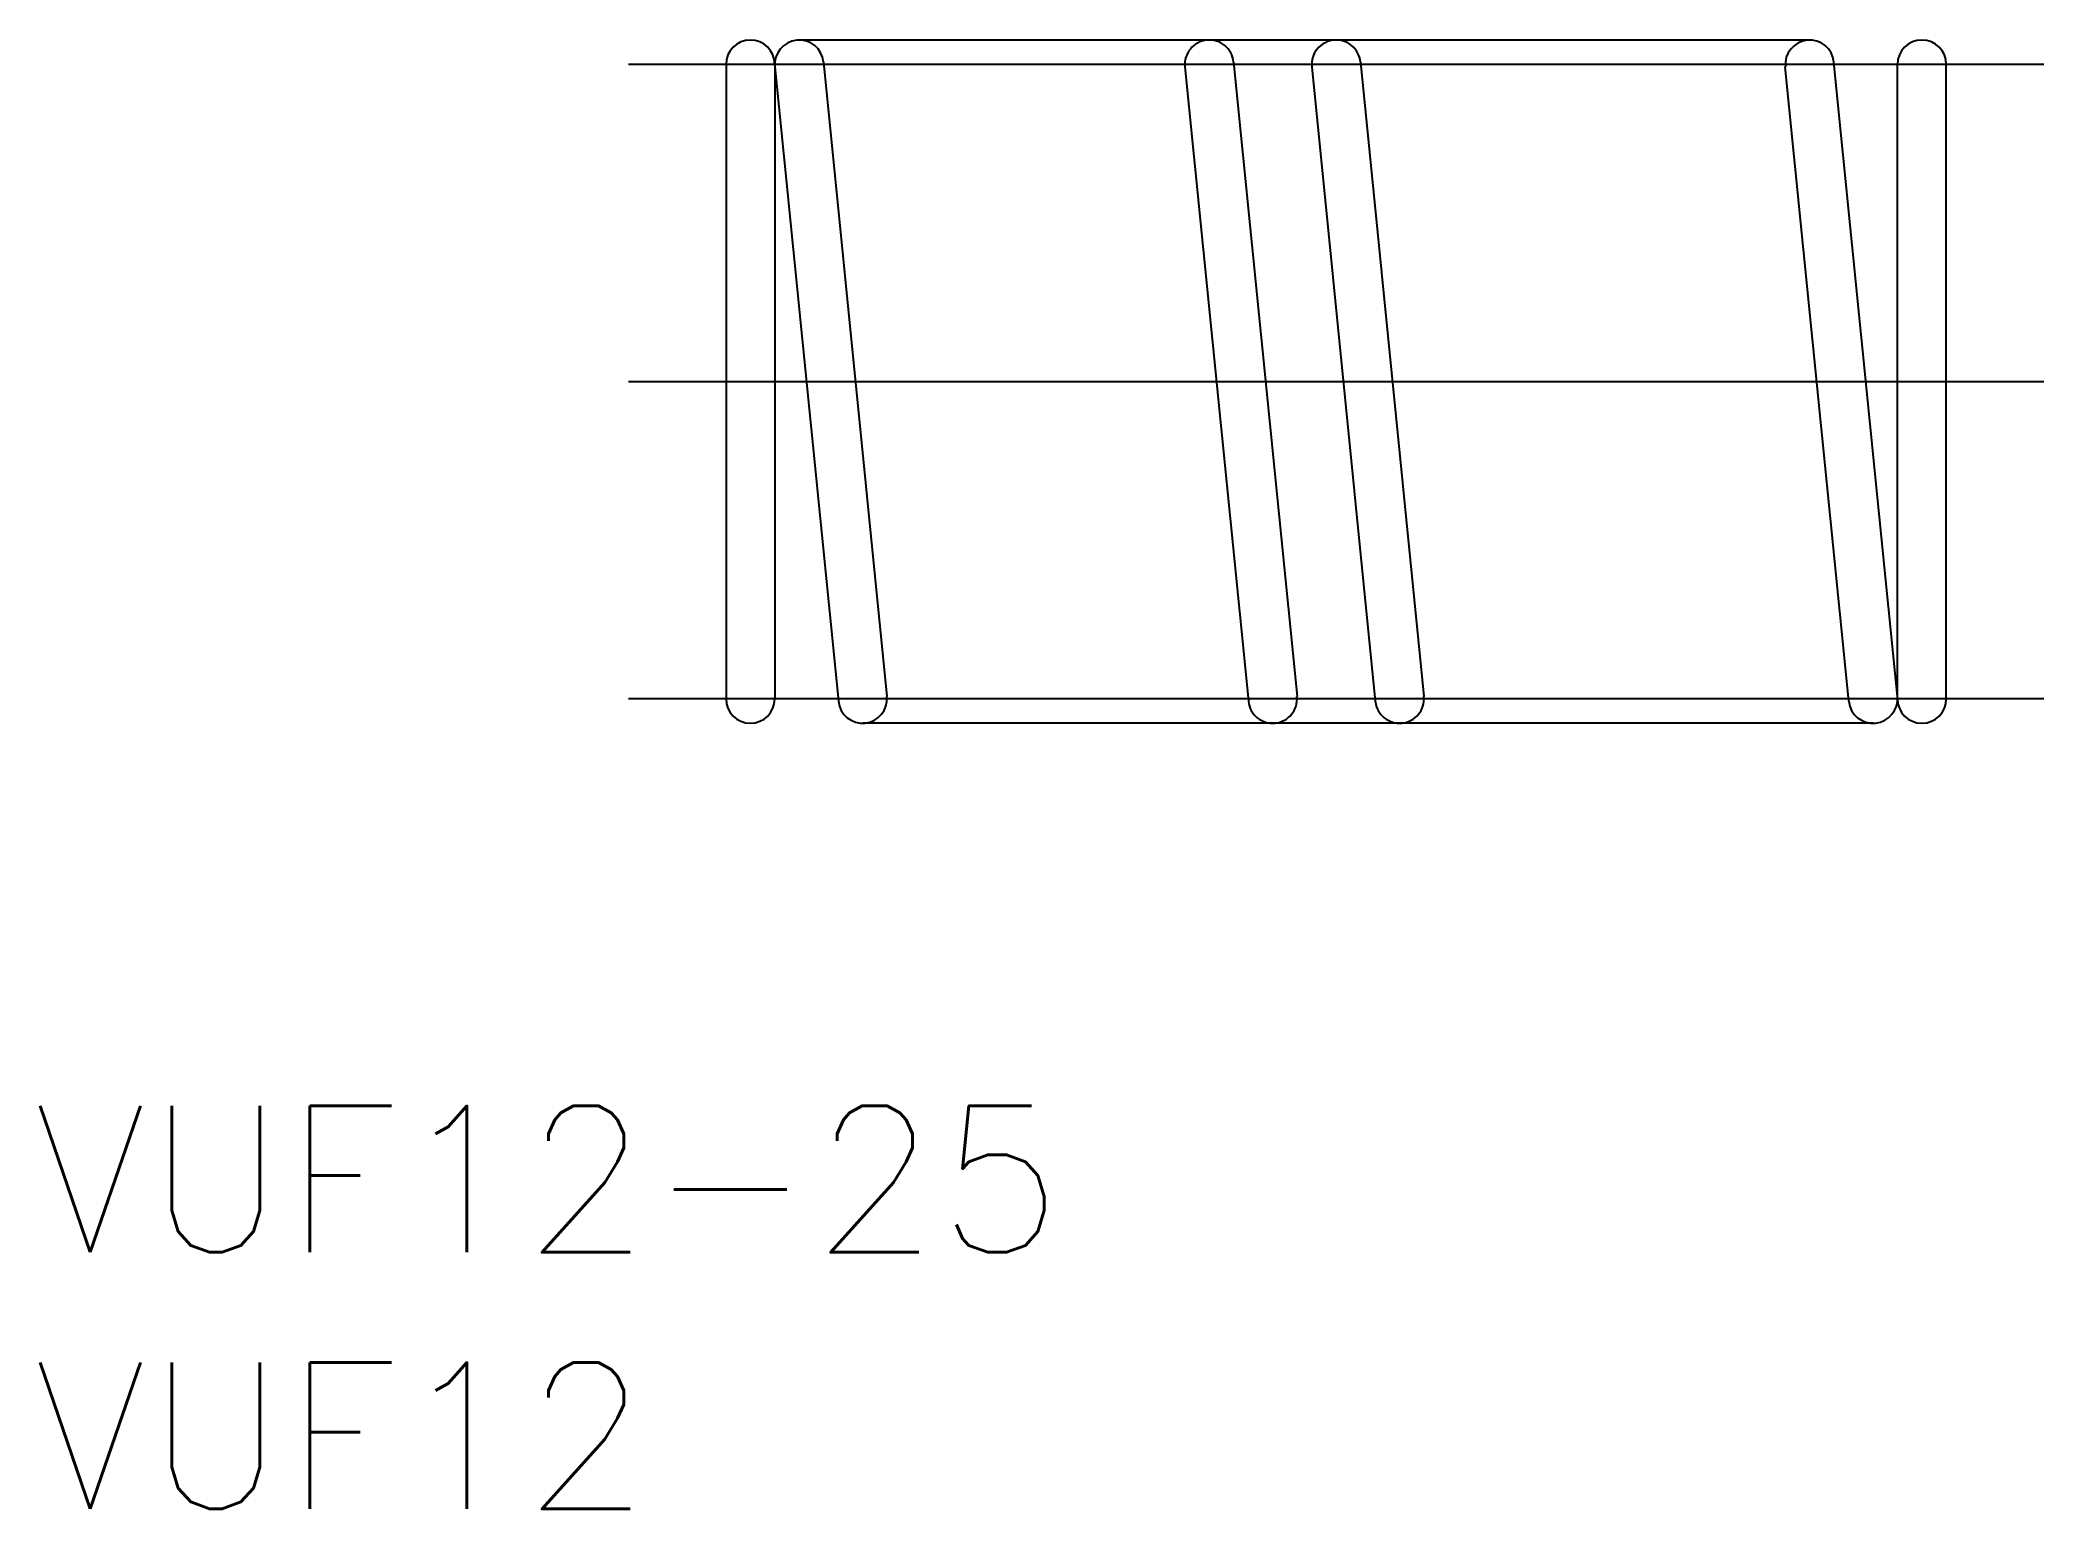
# Model space of a CAD drawing. Extents: x -14.1 to 27, y -23.1 to 7.
import ezdxf

# ---------------------------------------------------------------- set-up
doc = ezdxf.new("R2010")
doc.units = 0
doc.linetypes.add('CENTER', pattern=[50.8, 31.75, -6.35, 6.35, -6.35])
doc.linetypes.add('PHANTOM', pattern=[63.5, 31.75, -6.35, 6.35, -6.35, 6.35, -6.35])
doc.layers.get('0').update_dxf_attribs({"linetype": 'CONTINUOUS'})
doc.layers.add('CENTER', color=1, linetype='CENTER')
doc.styles.get("Standard").update_dxf_attribs({"font": 'txt.shx', "height": 3, "bigfont": 'bigfont.shx'})

msp = doc.modelspace()

# ---------------------------------------------------------------- linework, layer by layer
at = {"color": 3, "linetype": 'PHANTOM'}
for p, q in [((22.2, 7), (1.5, 7)), ((9.402, 6.45), (10.702, -6.55)), ((10.398, 6.55), (11.698, -6.45)), ((12.002, 6.45), (13.302, -6.55)), ((12.998, 6.55), (14.298, -6.45)), ((23.5, -7), (2.8, -7))]:
    msp.add_line(p, q, dxfattribs=at)
at = {"color": 7, "linetype": 'CONTINUOUS'}
for p, q in [((0, 6.5), (0, -6.5)), ((1, 6.5), (1, -6.5)), ((1.002, 6.45), (2.302, -6.55)), ((1.998, 6.55), (3.298, -6.45)), ((23.002, -6.55), (21.702, 6.45)), ((23.998, -6.45), (22.698, 6.55)), ((24, -6.5), (24, 6.5)), ((25, -6.5), (25, 6.5))]:
    msp.add_line(p, q, dxfattribs=at)
for centre, start, end in [((0.5, 6.5), 0, 180), ((1.5, 6.5), 5.7106, 185.7106), ((22.2, 6.5), 5.7106, 185.7106), ((24.5, 6.5), 0, 180), ((0.5, -6.5), 180, 0), ((2.8, -6.5), 185.7106, 5.7106), ((23.5, -6.5), 185.7106, 5.7106), ((24.5, -6.5), 180, 0)]:
    msp.add_arc(centre, 0.5, start, end, dxfattribs=at)
at = {"color": 3, "linetype": 'PHANTOM'}
for centre, start, end in [((9.9, 6.5), 5.7106, 185.7106), ((12.5, 6.5), 5.7106, 185.7106), ((11.2, -6.5), 185.7106, 5.7106), ((13.8, -6.5), 185.7106, 5.7106)]:
    msp.add_arc(centre, 0.5, start, end, dxfattribs=at)
at = {"layer": 'CENTER', "color": 1, "linetype": 'CENTER'}
for p, q in [((27, 6.5), (-2, 6.5)), ((-2, 0), (27, 0)), ((27, -6.5), (-2, -6.5))]:
    msp.add_line(p, q, dxfattribs=at)

# ---------------------------------------------------------------- texts
at = {"color": 7, "linetype": 'CONTINUOUS'}
for s, p in [('VUF12-25', (-14.181, -17.843)), ('VUF12', (-14.181, -23.102))]:
    msp.add_text(s, height=3, dxfattribs=at).set_placement(p)

doc.saveas('drawing.dxf')
